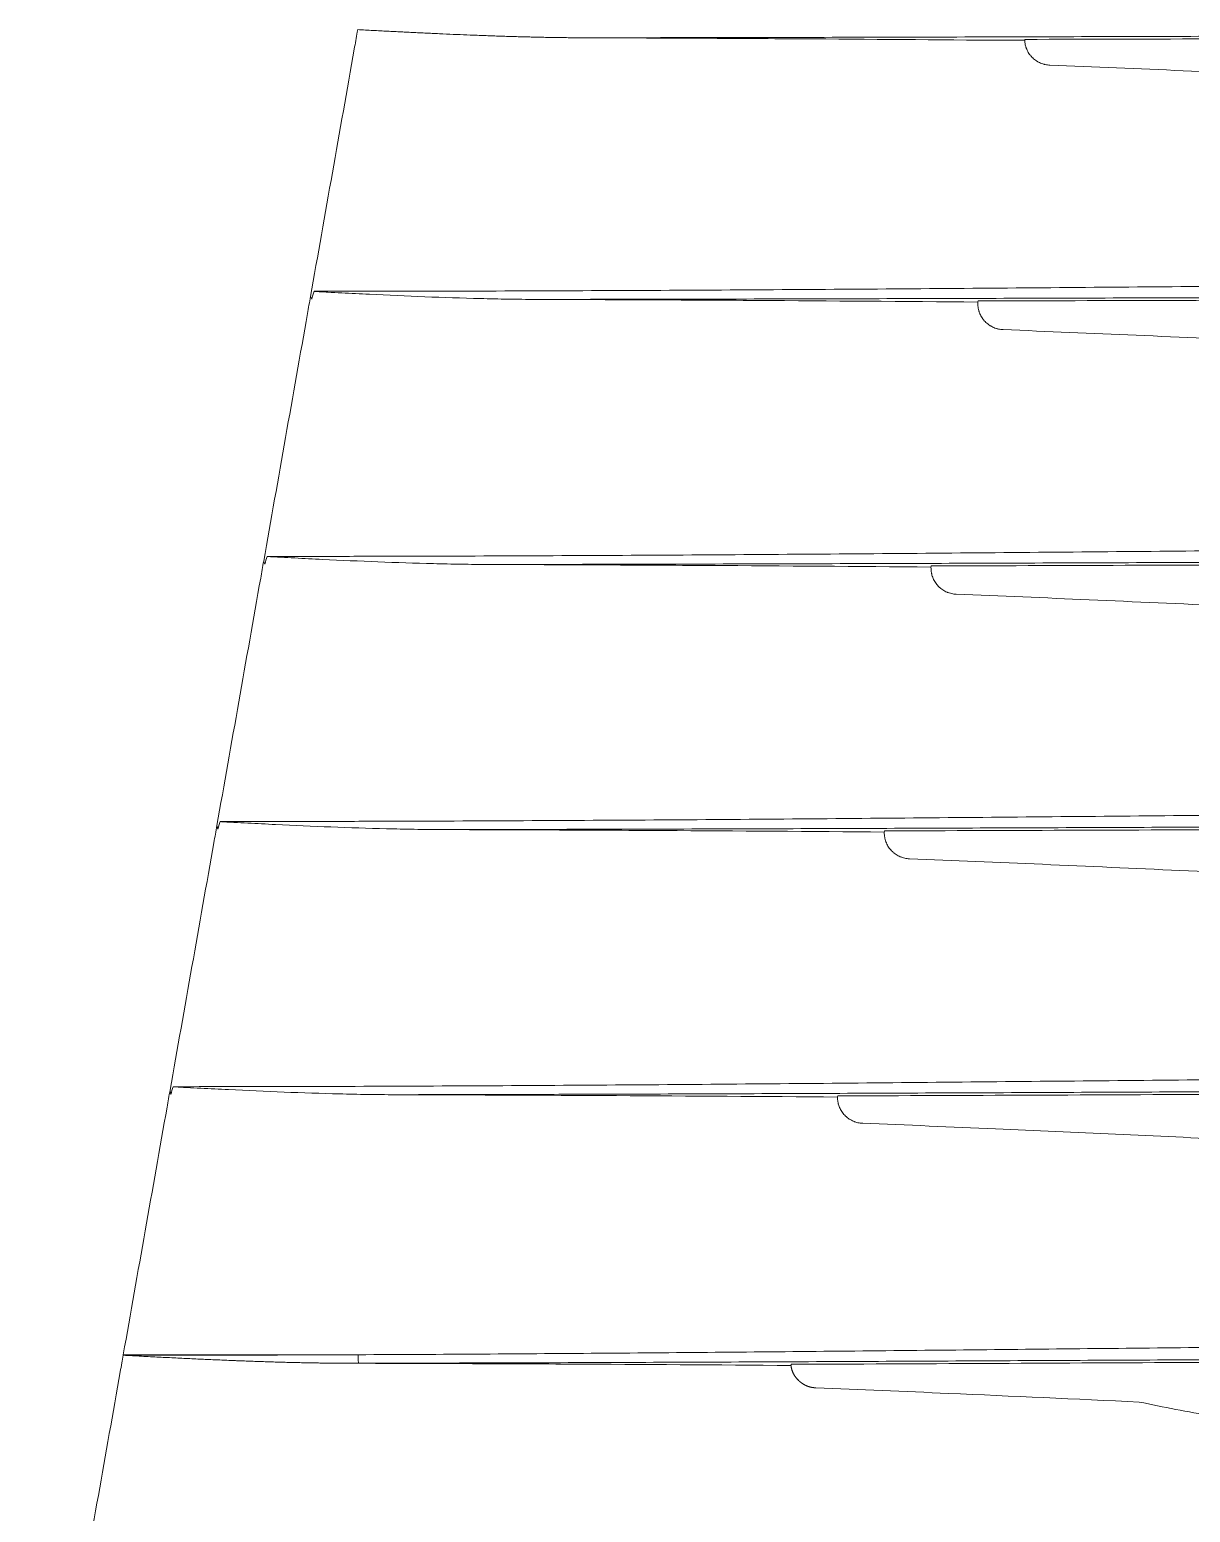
# Model space of a CAD drawing. Header units: millimetres. Extents: x 70151 to 230897, y 35202 to 113211.
# Drawn here: x 171002.2 to 171070.5, y 68391.4 to 68478.6 of the extents above; entities that cross this region are included whole.
import ezdxf

# ---------------------------------------------------------------- set-up
doc = ezdxf.new("R2010")
doc.units = ezdxf.units.MM
doc.header["$LTSCALE"] = 50
doc.layers.add('2-con', color=2, linetype='Continuous')
doc.layers.add('mark-B', color=2, linetype='Continuous', lineweight=20)

# ---------------------------------------------------------------- blocks, each defined once
blk = doc.blocks.new('무풍1way 일반')
at = {"layer": 'mark-B'}
blk.add_line((450.494, -181.61), (448.567, -181.61), dxfattribs=at)
blk.add_ellipse((487.755, -104.273), major_axis=(0.001, -0.502), ratio=0.030031, start_param=1.569204, end_param=3.071748, dxfattribs=at)
for points, knots in [([(538.289, -68.503), (536.717, -77.892), (533.565, -96.669), (528.766, -124.824), (523.904, -152.97), (518.986, -181.108), (514.015, -209.239), (509.735, -233.164), (507.106, -247.71), (506.168, -252.885)], [0, 0, 0, 0, 0.152619, 0.305238, 0.457857, 0.610476, 0.763096, 0.915715, 1, 1, 1, 1]), ([(501.764, -103.27), (502.194, -100.843), (503.052, -95.99), (503.91, -91.137), (504.34, -88.71)], [0, 0, 0, 0, 0.5, 1, 1, 1, 1]), ([(441.832, -101.492), (441.119, -101.341), (440.404, -101.197), (438.975, -100.923), (438.259, -100.792), (436.827, -100.543), (436.11, -100.424), (434.676, -100.197), (433.958, -100.089), (431.803, -99.777), (430.365, -99.586), (427.486, -99.235), (426.045, -99.073), (423.161, -98.772), (421.717, -98.633), (418.829, -98.375), (417.384, -98.255), (414.491, -98.032), (413.045, -97.928), (410.149, -97.735), (408.701, -97.646), (405.803, -97.479), (404.354, -97.402), (401.454, -97.26), (400.003, -97.194), (397.1, -97.073), (395.649, -97.018), (392.746, -96.918), (391.295, -96.873), (388.392, -96.793), (385.489, -96.723), (381.134, -96.647), (378.23, -96.615), (375.327, -96.595), (373.875, -96.589), (372.423, -96.589)], [0, 0, 0, 0, 0.03125, 0.03125, 0.0625, 0.0625, 0.09375, 0.09375, 0.125, 0.125, 0.1875, 0.1875, 0.25, 0.25, 0.3125, 0.3125, 0.375, 0.375, 0.4375, 0.4375, 0.5, 0.5, 0.5625, 0.5625, 0.625, 0.625, 0.6875, 0.6875, 0.75, 0.75, 0.8125, 0.875, 0.9375, 0.9375, 1, 1, 1, 1]), ([(460.855, -102.326), (458.251, -102.222), (451.908, -101.954), (445.569, -101.665), (441.832, -101.492)], [0, 0, 0, 0, 0.410279, 1, 1, 1, 1]), ([(503.469, -300.27), (503.489, -300.208), (503.509, -300.145), (503.548, -300.019), (503.607, -299.831), (503.741, -299.39), (503.852, -299.01), (503.994, -298.503), (504.064, -298.249), (504.198, -297.74), (504.262, -297.485), (504.388, -296.973), (504.448, -296.717), (504.564, -296.203), (504.62, -295.946), (504.781, -295.173), (504.88, -294.655), (505.023, -293.878), (505.07, -293.619), (505.163, -293.101), (505.301, -292.323), (505.437, -291.545), (505.709, -289.988), (505.89, -288.95), (506.437, -285.838), (506.804, -283.763), (507.537, -279.614), (507.903, -277.539), (509.734, -267.165), (511.195, -258.866), (513.385, -246.417), (514.115, -242.267), (515.575, -233.968), (516.305, -229.818), (518.496, -217.37), (519.957, -209.071), (524.339, -184.175), (527.26, -167.579), (531.64, -142.686), (533.1, -134.388), (536.02, -117.794), (537.479, -109.497), (538.939, -101.2)], [0, 0, 0, 0, 0.000977, 0.000977, 0.001953, 0.003906, 0.007813, 0.007813, 0.011719, 0.011719, 0.015625, 0.015625, 0.019531, 0.019531, 0.023438, 0.023438, 0.03125, 0.03125, 0.035156, 0.035156, 0.039063, 0.046875, 0.046875, 0.0625, 0.0625, 0.09375, 0.09375, 0.125, 0.125, 0.25, 0.25, 0.3125, 0.3125, 0.375, 0.375, 0.5, 0.5, 0.75, 0.75, 0.875, 0.875, 1, 1, 1, 1]), ([(539.889, -101.403), (538.43, -109.705), (536.969, -118.007), (534.049, -134.611), (532.589, -142.914), (528.207, -167.821), (525.286, -184.427), (520.902, -209.338), (519.44, -217.641), (517.248, -230.097), (516.518, -234.249), (515.057, -242.553), (514.326, -246.705), (512.135, -259.161), (510.673, -267.466), (508.842, -277.845), (508.475, -279.921), (507.742, -284.073), (507.375, -286.149), (506.828, -289.263), (506.646, -290.302), (506.374, -291.859), (506.238, -292.638), (506.1, -293.416), (506.006, -293.935), (505.959, -294.194), (505.815, -294.971), (505.715, -295.489), (505.552, -296.262), (505.496, -296.519), (505.379, -297.033), (505.319, -297.29), (505.193, -297.801), (505.128, -298.057), (504.994, -298.567), (504.924, -298.821), (504.71, -299.582), (504.559, -300.086), (504.4, -300.589)], [0, 0, 0, 0, 0.125, 0.125, 0.25, 0.25, 0.5, 0.5, 0.625, 0.625, 0.6875, 0.6875, 0.75, 0.75, 0.875, 0.875, 0.90625, 0.90625, 0.9375, 0.9375, 0.953125, 0.953125, 0.960937, 0.964844, 0.964844, 0.96875, 0.96875, 0.976562, 0.976562, 0.980469, 0.980469, 0.984375, 0.984375, 0.988281, 0.988281, 0.992187, 0.992187, 1, 1, 1, 1]), ([(460.855, -102.326), (460.861, -102.326), (460.875, -102.327), (460.895, -102.328), (460.914, -102.33), (460.934, -102.331), (460.954, -102.333), (460.973, -102.335), (460.993, -102.337), (461.012, -102.34), (461.031, -102.342), (461.051, -102.345), (461.07, -102.348), (461.089, -102.352), (461.108, -102.355), (461.126, -102.359), (461.145, -102.363), (461.164, -102.367), (461.182, -102.372), (461.201, -102.377), (461.219, -102.382), (461.237, -102.387), (461.255, -102.392), (461.273, -102.398), (461.291, -102.403), (461.309, -102.41), (461.327, -102.416), (461.344, -102.422), (461.362, -102.429), (461.379, -102.436), (461.397, -102.443), (461.414, -102.45), (461.431, -102.458), (461.448, -102.466), (461.465, -102.474), (461.482, -102.482), (461.499, -102.491), (461.516, -102.499), (461.532, -102.508), (461.549, -102.518), (461.565, -102.527), (461.582, -102.537), (461.598, -102.546), (461.614, -102.557), (461.63, -102.567), (461.646, -102.577), (461.662, -102.588), (461.678, -102.599), (461.693, -102.61), (461.709, -102.622), (461.724, -102.633), (461.74, -102.645), (461.755, -102.657), (461.77, -102.67), (461.785, -102.682), (461.8, -102.695), (461.815, -102.708), (461.83, -102.721), (461.845, -102.735), (461.865, -102.753), (461.889, -102.777), (461.918, -102.806), (461.946, -102.836), (461.973, -102.866), (461.999, -102.897), (462.024, -102.928), (462.048, -102.96), (462.071, -102.992), (462.093, -103.024), (462.114, -103.057), (462.134, -103.091), (462.153, -103.124), (462.172, -103.159), (462.189, -103.193), (462.205, -103.228), (462.22, -103.264), (462.234, -103.3), (462.247, -103.336), (462.26, -103.373), (462.271, -103.41), (462.281, -103.448), (462.29, -103.486), (462.299, -103.525), (462.306, -103.564), (462.312, -103.603), (462.316, -103.63), (462.317, -103.643)], [0, 0, 0, 0, 0.009323, 0.018606, 0.02785, 0.037056, 0.046225, 0.055358, 0.064458, 0.073525, 0.08256, 0.091566, 0.100543, 0.109493, 0.118418, 0.127318, 0.136195, 0.145051, 0.153888, 0.162706, 0.171507, 0.180292, 0.189064, 0.197824, 0.206573, 0.215312, 0.224044, 0.23277, 0.241491, 0.250209, 0.258925, 0.267642, 0.276359, 0.28508, 0.293806, 0.302538, 0.311278, 0.320026, 0.328786, 0.337558, 0.346344, 0.355145, 0.363963, 0.3728, 0.381656, 0.390534, 0.399434, 0.408359, 0.41731, 0.426287, 0.435294, 0.44433, 0.453398, 0.462498, 0.471632, 0.480803, 0.490009, 0.499254, 0.508539, 0.517864, 0.537252, 0.556468, 0.575525, 0.594434, 0.613207, 0.631858, 0.650399, 0.668844, 0.687206, 0.705498, 0.723734, 0.741928, 0.760093, 0.778245, 0.796397, 0.814562, 0.832756, 0.850991, 0.869281, 0.887641, 0.906084, 0.924623, 0.943272, 0.962042, 0.980947, 1, 1, 1, 1]), ([(370.922, -104.189), (373.361, -104.189), (375.799, -104.188), (380.673, -104.184), (383.11, -104.18), (390.42, -104.168), (395.291, -104.156), (402.595, -104.133), (405.03, -104.125), (409.898, -104.107), (412.332, -104.098), (417.2, -104.077), (419.633, -104.067), (424.498, -104.045), (429.363, -104.022), (436.658, -103.986), (441.521, -103.961), (446.384, -103.937), (448.816, -103.925), (453.679, -103.901), (456.111, -103.889), (463.408, -103.855), (468.274, -103.834), (478.01, -103.798), (482.881, -103.783), (487.755, -103.772)], [0, 0, 0, 0, 0.0625, 0.0625, 0.125, 0.125, 0.25, 0.25, 0.3125, 0.3125, 0.375, 0.375, 0.4375, 0.4375, 0.5, 0.5625, 0.625, 0.625, 0.6875, 0.6875, 0.75, 0.75, 0.875, 0.875, 1, 1, 1, 1]), ([(462.299, -103.709), (458.5, -103.725), (454.703, -103.743), (447.11, -103.778), (443.314, -103.796), (435.721, -103.833), (431.925, -103.851), (424.331, -103.885), (420.533, -103.902), (412.936, -103.933), (409.137, -103.948), (401.537, -103.974), (397.736, -103.985), (390.132, -104.003), (386.328, -104.011), (381.572, -104.017), (380.621, -104.018), (378.718, -104.02), (377.767, -104.021), (374.913, -104.023), (373.01, -104.024), (371.108, -104.024)], [0, 0, 0, 0, 0.125, 0.125, 0.25, 0.25, 0.375, 0.375, 0.5, 0.5, 0.625, 0.625, 0.75, 0.75, 0.875, 0.875, 0.90625, 0.90625, 0.9375, 0.9375, 1, 1, 1, 1]), ([(462.319, -103.643), (466.656, -103.674), (470.997, -103.7), (477.512, -103.733), (479.685, -103.742), (484.032, -103.759), (486.207, -103.765), (488.382, -103.771)], [0, 0, 0, 0, 0.5, 0.5, 0.75, 0.75, 1, 1, 1, 1]), ([(488.382, -103.771), (488.438, -103.771), (488.549, -103.772), (488.718, -103.772), (488.887, -103.773), (489.058, -103.775), (489.23, -103.776), (489.403, -103.778), (489.578, -103.78), (489.754, -103.782), (489.931, -103.784), (490.11, -103.787), (490.289, -103.79), (490.471, -103.793), (490.653, -103.796), (490.837, -103.8), (491.021, -103.804), (491.208, -103.808), (491.395, -103.812), (491.584, -103.817), (491.774, -103.821), (491.965, -103.826), (492.158, -103.831), (492.352, -103.837), (492.547, -103.842), (492.743, -103.848), (492.941, -103.854), (493.14, -103.86), (493.341, -103.867), (493.542, -103.873), (493.745, -103.88), (493.949, -103.887), (494.155, -103.895), (494.361, -103.902), (494.569, -103.91), (494.779, -103.918), (495.052, -103.928), (495.392, -103.942), (495.802, -103.959), (496.224, -103.977), (496.657, -103.996), (497.1, -104.017), (497.555, -104.038), (498.021, -104.06), (498.499, -104.083), (498.987, -104.107), (499.487, -104.132), (499.997, -104.158), (500.519, -104.185), (501.052, -104.213), (501.411, -104.232), (501.593, -104.241)], [0, 0, 0, 0, 0.012633, 0.025363, 0.03819, 0.051115, 0.064136, 0.077254, 0.09047, 0.103783, 0.117193, 0.1307, 0.144305, 0.158006, 0.171805, 0.185702, 0.199695, 0.213786, 0.227974, 0.242259, 0.256642, 0.271122, 0.285699, 0.300373, 0.315145, 0.330014, 0.344981, 0.360045, 0.375206, 0.390465, 0.405821, 0.421274, 0.436824, 0.452472, 0.468218, 0.48406, 0.500001, 0.530223, 0.561291, 0.593203, 0.625962, 0.659565, 0.694013, 0.729306, 0.765444, 0.802426, 0.840253, 0.878924, 0.918439, 0.958797, 1, 1, 1, 1]), ([(487.771, -104.274), (482.896, -104.295), (478.025, -104.326), (470.722, -104.383), (468.288, -104.403), (463.422, -104.446), (460.989, -104.469), (456.124, -104.516), (453.692, -104.54), (448.828, -104.59), (446.396, -104.615), (441.532, -104.664), (439.1, -104.688), (434.236, -104.736), (431.803, -104.759), (426.938, -104.804), (424.506, -104.826), (419.639, -104.866), (417.205, -104.885), (409.903, -104.939), (405.034, -104.97), (395.293, -105.02), (390.421, -105.039), (383.111, -105.059), (380.674, -105.064), (377.018, -105.069), (375.799, -105.07), (373.97, -105.071), (373.056, -105.072), (371.989, -105.072), (371.532, -105.072), (371.227, -105.072), (371.075, -105.072), (370.922, -105.072)], [0, 0, 0, 0, 0.125, 0.125, 0.1875, 0.1875, 0.25, 0.25, 0.3125, 0.3125, 0.375, 0.375, 0.4375, 0.4375, 0.5, 0.5, 0.5625, 0.5625, 0.625, 0.625, 0.75, 0.75, 0.875, 0.875, 0.9375, 0.9375, 0.96875, 0.96875, 0.984375, 0.992188, 0.996094, 0.996094, 1, 1, 1, 1]), ([(501.592, -104.241), (499.288, -104.242), (496.984, -104.245), (492.377, -104.256), (490.074, -104.264), (487.771, -104.274)], [0, 0, 0, 0, 0.5, 0.5, 1, 1, 1, 1]), ([(499.012, -118.834), (499.441, -116.407), (500.299, -111.554), (501.158, -106.701), (501.587, -104.274)], [0, 0, 0, 0, 0.5, 1, 1, 1, 1]), ([(458.102, -117.89), (455.497, -117.786), (448.179, -117.477), (440.869, -117.14), (436.16, -116.921)], [0, 0, 0, 0, 0.35583, 1, 1, 1, 1]), ([(458.102, -117.89), (458.195, -117.894), (458.287, -117.906), (458.422, -117.936), (458.467, -117.948), (458.533, -117.969), (458.555, -117.977), (458.599, -117.993), (458.621, -118.001), (458.728, -118.047), (458.81, -118.09), (458.926, -118.165), (458.964, -118.192), (459.019, -118.235), (459.037, -118.25), (459.072, -118.281), (459.09, -118.296), (459.174, -118.376), (459.235, -118.444), (459.316, -118.556), (459.342, -118.594), (459.39, -118.674), (459.412, -118.714), (459.471, -118.838), (459.503, -118.923), (459.533, -119.033), (459.538, -119.055), (459.548, -119.1), (459.553, -119.123), (459.564, -119.191), (459.57, -119.236), (459.573, -119.282)], [0, 0, 0, 0, 0.125, 0.125, 0.1875, 0.1875, 0.21875, 0.21875, 0.25, 0.25, 0.375, 0.375, 0.4375, 0.4375, 0.46875, 0.46875, 0.5, 0.5, 0.625, 0.625, 0.6875, 0.6875, 0.75, 0.75, 0.875, 0.875, 0.90625, 0.90625, 0.9375, 0.9375, 1, 1, 1, 1]), ([(368.323, -119.773), (370.226, -119.773), (372.129, -119.772), (375.935, -119.77), (381.643, -119.765), (387.349, -119.756), (394.957, -119.74), (398.76, -119.731), (406.365, -119.709), (410.167, -119.696), (417.769, -119.669), (421.569, -119.655), (429.169, -119.624), (432.968, -119.609), (440.566, -119.577), (444.365, -119.561), (451.964, -119.53), (455.764, -119.514), (459.564, -119.5)], [0, 0, 0, 0, 0.0625, 0.0625, 0.125, 0.25, 0.25, 0.375, 0.375, 0.5, 0.5, 0.625, 0.625, 0.75, 0.75, 0.875, 0.875, 1, 1, 1, 1]), ([(485.605, -119.572), (483.433, -119.566), (481.261, -119.558), (476.921, -119.54), (474.751, -119.53), (468.246, -119.495), (463.914, -119.467), (459.585, -119.433)], [0, 0, 0, 0, 0.25, 0.25, 0.5, 0.5, 1, 1, 1, 1]), ([(368.136, -119.939), (370.587, -119.939), (373.037, -119.938), (377.937, -119.934), (380.387, -119.931), (387.734, -119.921), (392.631, -119.91), (399.975, -119.89), (402.423, -119.883), (407.318, -119.868), (409.765, -119.859), (414.659, -119.841), (417.106, -119.832), (421.998, -119.813), (426.89, -119.792), (434.227, -119.761), (439.117, -119.739), (444.008, -119.717), (446.453, -119.706), (451.344, -119.685), (453.79, -119.675), (461.127, -119.644), (466.02, -119.626), (475.809, -119.594), (480.706, -119.581), (485.605, -119.572)], [0, 0, 0, 0, 0.0625, 0.0625, 0.125, 0.125, 0.25, 0.25, 0.3125, 0.3125, 0.375, 0.375, 0.4375, 0.4375, 0.5, 0.5625, 0.625, 0.625, 0.6875, 0.6875, 0.75, 0.75, 0.875, 0.875, 1, 1, 1, 1]), ([(498.658, -120.044), (495.935, -120.045), (493.213, -120.049), (487.77, -120.063), (485.049, -120.074), (476.889, -120.113), (471.451, -120.15), (463.297, -120.215), (460.579, -120.238), (455.144, -120.287), (452.427, -120.313), (446.993, -120.365), (444.276, -120.391), (438.842, -120.443), (436.125, -120.469), (430.691, -120.519), (427.974, -120.543), (422.539, -120.589), (419.821, -120.611), (414.384, -120.652), (411.665, -120.671), (406.227, -120.706), (403.508, -120.721), (395.349, -120.764), (389.909, -120.786), (381.746, -120.808), (379.024, -120.814), (374.942, -120.82), (373.581, -120.821), (371.539, -120.822), (370.519, -120.823), (369.328, -120.823), (368.817, -120.823), (368.477, -120.823), (368.307, -120.823), (368.136, -120.823)], [0, 0, 0, 0, 0.0625, 0.0625, 0.125, 0.125, 0.25, 0.25, 0.3125, 0.3125, 0.375, 0.375, 0.4375, 0.4375, 0.5, 0.5, 0.5625, 0.5625, 0.625, 0.625, 0.6875, 0.6875, 0.75, 0.75, 0.875, 0.875, 0.9375, 0.9375, 0.96875, 0.96875, 0.984375, 0.992188, 0.996094, 0.996094, 1, 1, 1, 1]), ([(485.605, -119.572), (486.149, -119.573), (486.693, -119.579), (487.781, -119.595), (488.325, -119.606), (489.957, -119.647), (491.045, -119.683), (493.221, -119.768), (494.309, -119.817), (495.94, -119.896), (496.484, -119.923), (497.3, -119.965), (497.572, -119.979), (497.979, -120.001), (498.115, -120.008), (498.319, -120.019), (498.387, -120.023), (498.489, -120.029), (498.523, -120.031), (498.574, -120.034), (498.591, -120.036), (498.616, -120.038), (498.625, -120.038), (498.638, -120.04), (498.642, -120.04), (498.648, -120.041), (498.65, -120.041), (498.653, -120.042), (498.654, -120.042), (498.656, -120.042), (498.656, -120.043), (498.657, -120.043), (498.657, -120.043), (498.658, -120.043), (498.658, -120.044), (498.658, -120.044)], [0, 0, 0, 0, 0.125, 0.125, 0.25, 0.25, 0.5, 0.5, 0.75, 0.75, 0.875, 0.875, 0.9375, 0.9375, 0.96875, 0.96875, 0.984375, 0.984375, 0.992188, 0.992188, 0.996094, 0.996094, 0.998047, 0.998047, 0.999023, 0.999023, 0.999512, 0.999512, 0.999756, 0.999756, 0.999878, 0.999878, 0.999939, 0.999939, 1, 1, 1, 1]), ([(496.259, -134.398), (496.688, -131.971), (497.546, -127.118), (498.405, -122.265), (498.834, -119.838)], [0, 0, 0, 0, 0.5, 1, 1, 1, 1]), ([(455.349, -133.454), (452.743, -133.35), (444.739, -133.012), (436.599, -132.634), (431.061, -132.376), (430.915, -132.369)], [0, 0, 0, 0, 0.319657, 0.982079, 1, 1, 1, 1]), ([(455.349, -133.454), (455.442, -133.458), (455.534, -133.47), (455.67, -133.5), (455.737, -133.518), (455.803, -133.541), (455.847, -133.557), (455.869, -133.566), (455.976, -133.611), (456.058, -133.654), (456.175, -133.73), (456.212, -133.757), (456.267, -133.8), (456.285, -133.815), (456.321, -133.846), (456.338, -133.861), (456.422, -133.941), (456.483, -134.01), (456.565, -134.121), (456.591, -134.16), (456.639, -134.239), (456.661, -134.28), (456.72, -134.404), (456.752, -134.489), (456.782, -134.6), (456.787, -134.622), (456.797, -134.667), (456.802, -134.69), (456.813, -134.757), (456.819, -134.803), (456.822, -134.848)], [0, 0, 0, 0, 0.125, 0.125, 0.1875, 0.21875, 0.21875, 0.25, 0.25, 0.375, 0.375, 0.4375, 0.4375, 0.46875, 0.46875, 0.5, 0.5, 0.625, 0.625, 0.6875, 0.6875, 0.75, 0.75, 0.875, 0.875, 0.90625, 0.90625, 0.9375, 0.9375, 1, 1, 1, 1]), ([(365.384, -135.503), (367.834, -135.503), (370.283, -135.502), (375.182, -135.499), (377.631, -135.496), (384.977, -135.486), (389.873, -135.477), (397.216, -135.459), (399.664, -135.453), (404.559, -135.439), (407.006, -135.431), (411.9, -135.415), (416.793, -135.398), (424.131, -135.371), (431.468, -135.342), (436.359, -135.322), (441.25, -135.302), (443.695, -135.293), (448.586, -135.273), (451.032, -135.264), (458.37, -135.236), (463.263, -135.219), (473.051, -135.19), (477.947, -135.178), (482.845, -135.17)], [0, 0, 0, 0, 0.0625, 0.0625, 0.125, 0.125, 0.25, 0.25, 0.3125, 0.3125, 0.375, 0.375, 0.4375, 0.5, 0.5625, 0.625, 0.625, 0.6875, 0.6875, 0.75, 0.75, 0.875, 0.875, 1, 1, 1, 1]), ([(365.57, -135.337), (367.473, -135.337), (369.376, -135.337), (373.181, -135.335), (378.888, -135.33), (384.594, -135.322), (392.201, -135.308), (396.004, -135.299), (403.609, -135.279), (407.411, -135.268), (415.014, -135.244), (418.815, -135.231), (426.415, -135.204), (430.215, -135.189), (437.814, -135.161), (441.614, -135.146), (449.214, -135.118), (453.014, -135.104), (456.815, -135.092)], [0, 0, 0, 0, 0.0625, 0.0625, 0.125, 0.25, 0.25, 0.375, 0.375, 0.5, 0.5, 0.625, 0.625, 0.75, 0.75, 0.875, 0.875, 1, 1, 1, 1]), ([(482.845, -135.17), (480.672, -135.163), (478.501, -135.155), (474.161, -135.137), (471.992, -135.126), (465.49, -135.089), (461.16, -135.059), (456.836, -135.024)], [0, 0, 0, 0, 0.25, 0.25, 0.5, 0.5, 1, 1, 1, 1]), ([(482.845, -135.17), (483.389, -135.172), (483.933, -135.177), (485.021, -135.194), (485.565, -135.205), (487.196, -135.245), (488.284, -135.282), (490.459, -135.367), (491.547, -135.416), (493.178, -135.495), (493.721, -135.522), (494.537, -135.564), (494.809, -135.579), (495.216, -135.6), (495.352, -135.608), (495.556, -135.619), (495.624, -135.623), (495.726, -135.629), (495.76, -135.631), (495.811, -135.634), (495.828, -135.635), (495.853, -135.637), (495.862, -135.638), (495.874, -135.639), (495.879, -135.64), (495.885, -135.641), (495.887, -135.641), (495.89, -135.642), (495.891, -135.642), (495.893, -135.642), (495.893, -135.642), (495.894, -135.643), (495.894, -135.643), (495.895, -135.643), (495.895, -135.643), (495.895, -135.644)], [0, 0, 0, 0, 0.125, 0.125, 0.25, 0.25, 0.5, 0.5, 0.75, 0.75, 0.875, 0.875, 0.9375, 0.9375, 0.96875, 0.96875, 0.984375, 0.984375, 0.992187, 0.992187, 0.996094, 0.996094, 0.998047, 0.998047, 0.999023, 0.999023, 0.999512, 0.999512, 0.999756, 0.999756, 0.999878, 0.999878, 0.999939, 0.999939, 1, 1, 1, 1]), ([(495.895, -135.644), (494.534, -135.644), (493.173, -135.645), (490.451, -135.649), (489.091, -135.652), (485.009, -135.662), (482.289, -135.672), (474.13, -135.71), (468.693, -135.745), (460.539, -135.808), (457.821, -135.83), (452.386, -135.877), (449.669, -135.901), (444.234, -135.951), (441.517, -135.976), (436.083, -136.026), (433.366, -136.051), (427.931, -136.098), (425.214, -136.122), (419.779, -136.166), (417.061, -136.186), (411.624, -136.225), (408.906, -136.243), (403.468, -136.276), (400.749, -136.291), (392.59, -136.332), (387.151, -136.352), (378.99, -136.373), (376.269, -136.378), (372.187, -136.384), (370.827, -136.385), (368.786, -136.387), (367.765, -136.387), (366.574, -136.387), (366.064, -136.387), (365.724, -136.387), (365.554, -136.387), (365.384, -136.387)], [0, 0, 0, 0, 0.03125, 0.03125, 0.0625, 0.0625, 0.125, 0.125, 0.25, 0.25, 0.3125, 0.3125, 0.375, 0.375, 0.4375, 0.4375, 0.5, 0.5, 0.5625, 0.5625, 0.625, 0.625, 0.6875, 0.6875, 0.75, 0.75, 0.875, 0.875, 0.9375, 0.9375, 0.96875, 0.96875, 0.984375, 0.992187, 0.996094, 0.996094, 1, 1, 1, 1]), ([(493.506, -149.962), (493.935, -147.535), (494.794, -142.682), (495.652, -137.829), (496.081, -135.402)], [0, 0, 0, 0, 0.5, 1, 1, 1, 1]), ([(452.596, -149.019), (449.988, -148.914), (441.984, -148.576), (433.126, -148.164), (426.871, -147.873), (426.007, -147.833)], [0, 0, 0, 0, 0.293868, 0.90243, 1, 1, 1, 1]), ([(452.596, -149.019), (452.69, -149.022), (452.781, -149.034), (452.917, -149.065), (452.984, -149.083), (453.05, -149.105), (453.094, -149.121), (453.116, -149.13), (453.224, -149.175), (453.306, -149.219), (453.422, -149.294), (453.46, -149.321), (453.515, -149.365), (453.533, -149.38), (453.569, -149.41), (453.586, -149.426), (453.67, -149.505), (453.732, -149.575), (453.813, -149.686), (453.839, -149.725), (453.887, -149.804), (453.909, -149.845), (453.969, -149.969), (454.001, -150.055), (454.031, -150.165), (454.036, -150.188), (454.046, -150.233), (454.05, -150.255), (454.062, -150.323), (454.068, -150.368), (454.071, -150.414)], [0, 0, 0, 0, 0.125, 0.125, 0.1875, 0.21875, 0.21875, 0.25, 0.25, 0.375, 0.375, 0.4375, 0.4375, 0.46875, 0.46875, 0.5, 0.5, 0.625, 0.625, 0.6875, 0.6875, 0.75, 0.75, 0.875, 0.875, 0.90625, 0.90625, 0.9375, 0.9375, 1, 1, 1, 1]), ([(362.631, -151.067), (365.08, -151.067), (367.529, -151.066), (372.427, -151.063), (374.875, -151.061), (382.22, -151.052), (387.115, -151.044), (394.458, -151.028), (396.905, -151.022), (401.799, -151.01), (404.246, -151.003), (409.14, -150.988), (414.033, -150.973), (421.371, -150.949), (428.709, -150.923), (433.6, -150.905), (438.491, -150.887), (440.937, -150.878), (445.828, -150.861), (448.274, -150.852), (455.612, -150.827), (460.505, -150.811), (470.292, -150.785), (475.188, -150.774), (480.085, -150.767)], [0, 0, 0, 0, 0.0625, 0.0625, 0.125, 0.125, 0.25, 0.25, 0.3125, 0.3125, 0.375, 0.375, 0.4375, 0.5, 0.5625, 0.625, 0.625, 0.6875, 0.6875, 0.75, 0.75, 0.875, 0.875, 1, 1, 1, 1]), ([(362.818, -150.901), (366.623, -150.901), (370.427, -150.899), (378.036, -150.893), (381.839, -150.888), (389.446, -150.875), (393.249, -150.868), (400.854, -150.85), (404.656, -150.84), (412.259, -150.818), (416.06, -150.807), (423.662, -150.782), (427.462, -150.77), (435.063, -150.744), (438.863, -150.731), (446.463, -150.705), (450.264, -150.693), (454.065, -150.682)], [0, 0, 0, 0, 0.125, 0.125, 0.25, 0.25, 0.375, 0.375, 0.5, 0.5, 0.625, 0.625, 0.75, 0.75, 0.875, 0.875, 1, 1, 1, 1]), ([(480.085, -150.767), (477.912, -150.76), (475.741, -150.752), (471.403, -150.732), (469.235, -150.72), (462.735, -150.682), (458.408, -150.651), (454.086, -150.614)], [0, 0, 0, 0, 0.25, 0.25, 0.5, 0.5, 1, 1, 1, 1]), ([(480.085, -150.767), (480.628, -150.768), (481.172, -150.774), (482.26, -150.791), (482.804, -150.802), (484.435, -150.843), (485.522, -150.88), (487.697, -150.965), (488.785, -151.014), (490.415, -151.093), (490.959, -151.12), (491.774, -151.163), (492.046, -151.177), (492.454, -151.199), (492.59, -151.206), (492.793, -151.217), (492.861, -151.221), (492.963, -151.227), (492.997, -151.229), (493.048, -151.232), (493.065, -151.234), (493.09, -151.236), (493.099, -151.236), (493.112, -151.238), (493.116, -151.238), (493.122, -151.239), (493.124, -151.239), (493.127, -151.24), (493.128, -151.24), (493.13, -151.241), (493.13, -151.241), (493.131, -151.241), (493.131, -151.241), (493.132, -151.242), (493.132, -151.242), (493.132, -151.242)], [0, 0, 0, 0, 0.125, 0.125, 0.25, 0.25, 0.5, 0.5, 0.75, 0.75, 0.875, 0.875, 0.9375, 0.9375, 0.96875, 0.96875, 0.984375, 0.984375, 0.992187, 0.992187, 0.996094, 0.996094, 0.998047, 0.998047, 0.999023, 0.999023, 0.999512, 0.999512, 0.999756, 0.999756, 0.999878, 0.999878, 0.999939, 0.999939, 1, 1, 1, 1]), ([(493.132, -151.242), (491.771, -151.242), (490.411, -151.243), (487.69, -151.247), (486.33, -151.25), (482.249, -151.26), (479.529, -151.269), (471.371, -151.305), (465.934, -151.339), (457.781, -151.399), (455.063, -151.421), (449.628, -151.466), (446.91, -151.489), (441.476, -151.537), (438.759, -151.561), (433.324, -151.608), (430.607, -151.632), (425.172, -151.678), (422.455, -151.7), (417.019, -151.742), (414.301, -151.761), (408.865, -151.798), (406.146, -151.815), (400.709, -151.847), (397.99, -151.861), (389.833, -151.899), (384.394, -151.918), (376.234, -151.938), (373.513, -151.943), (369.433, -151.948), (368.073, -151.949), (366.032, -151.951), (365.012, -151.951), (363.991, -151.951), (363.311, -151.951), (362.971, -151.951), (362.631, -151.951)], [0, 0, 0, 0, 0.03125, 0.03125, 0.0625, 0.0625, 0.125, 0.125, 0.25, 0.25, 0.3125, 0.3125, 0.375, 0.375, 0.4375, 0.4375, 0.5, 0.5, 0.5625, 0.5625, 0.625, 0.625, 0.6875, 0.6875, 0.75, 0.75, 0.875, 0.875, 0.9375, 0.9375, 0.96875, 0.96875, 0.984375, 0.992188, 0.992188, 1, 1, 1, 1]), ([(490.753, -165.526), (491.183, -163.099), (492.041, -158.246), (492.899, -153.393), (493.329, -150.966)], [0, 0, 0, 0, 0.5, 1, 1, 1, 1]), ([(449.843, -164.583), (447.234, -164.478), (439.229, -164.14), (429.744, -163.699), (422.864, -163.379), (421.372, -163.31)], [0, 0, 0, 0, 0.274559, 0.842741, 1, 1, 1, 1]), ([(449.843, -164.583), (449.937, -164.587), (450.029, -164.599), (450.143, -164.624), (450.166, -164.63), (450.211, -164.642), (450.234, -164.649), (450.3, -164.67), (450.387, -164.702), (450.492, -164.752), (450.553, -164.786), (450.593, -164.81), (450.613, -164.822), (450.711, -164.886), (450.784, -164.943), (450.885, -165.039), (450.933, -165.088), (450.978, -165.142), (451.008, -165.178), (451.022, -165.197), (451.09, -165.29), (451.138, -165.369), (451.197, -165.493), (451.215, -165.536), (451.24, -165.6), (451.247, -165.622), (451.261, -165.666), (451.268, -165.688), (451.297, -165.799), (451.313, -165.888), (451.32, -165.979)], [0, 0, 0, 0, 0.125, 0.125, 0.15625, 0.15625, 0.1875, 0.1875, 0.25, 0.3125, 0.34375, 0.34375, 0.375, 0.375, 0.5, 0.5, 0.5625, 0.59375, 0.59375, 0.625, 0.625, 0.75, 0.75, 0.8125, 0.8125, 0.84375, 0.84375, 0.875, 0.875, 1, 1, 1, 1]), ([(359.878, -166.631), (362.327, -166.631), (364.775, -166.63), (369.672, -166.628), (372.12, -166.626), (379.463, -166.618), (384.358, -166.611), (391.7, -166.596), (394.147, -166.591), (399.041, -166.58), (401.488, -166.574), (406.381, -166.561), (411.274, -166.548), (418.612, -166.526), (425.95, -166.503), (430.841, -166.487), (435.732, -166.471), (438.178, -166.463), (443.07, -166.447), (445.516, -166.439), (452.853, -166.417), (457.746, -166.403), (467.533, -166.379), (472.427, -166.369), (477.323, -166.362)], [0, 0, 0, 0, 0.0625, 0.0625, 0.125, 0.125, 0.25, 0.25, 0.3125, 0.3125, 0.375, 0.375, 0.4375, 0.5, 0.5625, 0.625, 0.625, 0.6875, 0.6875, 0.75, 0.75, 0.875, 0.875, 1, 1, 1, 1]), ([(360.065, -166.465), (363.87, -166.465), (367.674, -166.464), (375.281, -166.458), (379.085, -166.453), (386.691, -166.442), (390.494, -166.436), (398.099, -166.42), (401.902, -166.411), (409.505, -166.392), (413.307, -166.382), (420.909, -166.36), (424.709, -166.349), (432.311, -166.326), (436.112, -166.315), (443.713, -166.292), (447.514, -166.281), (451.316, -166.271)], [0, 0, 0, 0, 0.125, 0.125, 0.25, 0.25, 0.375, 0.375, 0.5, 0.5, 0.625, 0.625, 0.75, 0.75, 0.875, 0.875, 1, 1, 1, 1]), ([(477.323, -166.362), (475.153, -166.355), (472.983, -166.346), (468.647, -166.326), (466.48, -166.314), (459.984, -166.274), (455.658, -166.241), (451.336, -166.203)], [0, 0, 0, 0, 0.25, 0.25, 0.5, 0.5, 1, 1, 1, 1]), ([(477.323, -166.362), (477.867, -166.364), (478.411, -166.37), (479.498, -166.387), (480.042, -166.398), (481.673, -166.439), (482.761, -166.476), (484.935, -166.562), (486.022, -166.611), (487.653, -166.69), (488.197, -166.717), (489.012, -166.76), (489.284, -166.774), (489.691, -166.796), (489.827, -166.803), (490.031, -166.814), (490.099, -166.818), (490.201, -166.824), (490.235, -166.826), (490.286, -166.829), (490.303, -166.831), (490.328, -166.833), (490.337, -166.833), (490.349, -166.835), (490.353, -166.835), (490.36, -166.836), (490.362, -166.836), (490.365, -166.837), (490.366, -166.837), (490.368, -166.838), (490.368, -166.838), (490.369, -166.838), (490.369, -166.838), (490.369, -166.839), (490.37, -166.839), (490.37, -166.839)], [0, 0, 0, 0, 0.125, 0.125, 0.25, 0.25, 0.5, 0.5, 0.75, 0.75, 0.875, 0.875, 0.9375, 0.9375, 0.96875, 0.96875, 0.984375, 0.984375, 0.992188, 0.992188, 0.996094, 0.996094, 0.998047, 0.998047, 0.999023, 0.999023, 0.999512, 0.999512, 0.999756, 0.999756, 0.999878, 0.999878, 0.999939, 0.999939, 1, 1, 1, 1]), ([(488.001, -181.09), (488.43, -178.663), (489.288, -173.81), (490.147, -168.957), (490.576, -166.53)], [0, 0, 0, 0, 0.5, 1, 1, 1, 1]), ([(490.37, -166.839), (489.009, -166.84), (487.649, -166.841), (484.929, -166.844), (483.569, -166.847), (479.489, -166.856), (476.77, -166.865), (468.613, -166.9), (463.176, -166.932), (455.022, -166.99), (452.305, -167.01), (446.87, -167.053), (444.152, -167.076), (438.718, -167.121), (436, -167.145), (430.566, -167.19), (427.848, -167.213), (422.413, -167.256), (419.696, -167.277), (414.26, -167.317), (411.542, -167.336), (406.106, -167.371), (403.388, -167.387), (397.95, -167.417), (395.232, -167.43), (387.075, -167.466), (381.637, -167.484), (373.478, -167.503), (370.758, -167.508), (366.679, -167.512), (365.319, -167.513), (363.278, -167.515), (362.258, -167.515), (361.238, -167.515), (360.558, -167.515), (360.218, -167.515), (359.878, -167.515)], [0, 0, 0, 0, 0.03125, 0.03125, 0.0625, 0.0625, 0.125, 0.125, 0.25, 0.25, 0.3125, 0.3125, 0.375, 0.375, 0.4375, 0.4375, 0.5, 0.5, 0.5625, 0.5625, 0.625, 0.625, 0.6875, 0.6875, 0.75, 0.75, 0.875, 0.875, 0.9375, 0.9375, 0.96875, 0.96875, 0.984375, 0.992188, 0.992188, 1, 1, 1, 1]), ([(447.09, -180.147), (444.479, -180.042), (436.475, -179.704), (426.438, -179.237), (419.007, -178.891), (416.963, -178.797)], [0, 0, 0, 0, 0.259574, 0.796372, 1, 1, 1, 1]), ([(447.09, -180.147), (447.184, -180.151), (447.276, -180.163), (447.391, -180.188), (447.413, -180.194), (447.459, -180.206), (447.481, -180.213), (447.548, -180.234), (447.635, -180.266), (447.74, -180.316), (447.801, -180.35), (447.841, -180.374), (447.861, -180.386), (447.959, -180.45), (448.032, -180.508), (448.133, -180.603), (448.181, -180.653), (448.226, -180.707), (448.256, -180.743), (448.27, -180.762), (448.339, -180.855), (448.386, -180.934), (448.446, -181.058), (448.464, -181.101), (448.488, -181.166), (448.496, -181.188), (448.51, -181.232), (448.516, -181.254), (448.546, -181.364), (448.561, -181.454), (448.568, -181.545)], [0, 0, 0, 0, 0.125, 0.125, 0.15625, 0.15625, 0.1875, 0.1875, 0.25, 0.3125, 0.34375, 0.34375, 0.375, 0.375, 0.5, 0.5, 0.5625, 0.59375, 0.59375, 0.625, 0.625, 0.75, 0.75, 0.8125, 0.8125, 0.84375, 0.84375, 0.875, 0.875, 1, 1, 1, 1]), ([(357.159, -182.009), (359.607, -182.009), (362.054, -182.008), (366.949, -182.006), (369.397, -182.004), (376.739, -181.997), (381.632, -181.99), (388.973, -181.976), (391.419, -181.971), (396.312, -181.961), (398.758, -181.955), (403.651, -181.943), (408.543, -181.93), (415.88, -181.909), (423.216, -181.887), (428.107, -181.872), (432.997, -181.857), (435.443, -181.85), (440.334, -181.835), (442.779, -181.828), (450.116, -181.806), (455.007, -181.793), (464.792, -181.771), (469.686, -181.762), (474.581, -181.755)], [0, 0, 0, 0, 0.0625, 0.0625, 0.125, 0.125, 0.25, 0.25, 0.3125, 0.3125, 0.375, 0.375, 0.4375, 0.5, 0.5625, 0.625, 0.625, 0.6875, 0.6875, 0.75, 0.75, 0.875, 0.875, 1, 1, 1, 1]), ([(357.344, -181.844), (361.146, -181.844), (364.949, -181.842), (372.552, -181.836), (376.354, -181.832), (383.956, -181.822), (387.757, -181.815), (395.358, -181.8), (399.158, -181.792), (406.758, -181.774), (410.558, -181.764), (418.157, -181.744), (421.956, -181.733), (429.554, -181.712), (433.353, -181.701), (440.952, -181.68), (444.751, -181.67), (448.551, -181.66)], [0, 0, 0, 0, 0.125, 0.125, 0.25, 0.25, 0.375, 0.375, 0.5, 0.5, 0.625, 0.625, 0.75, 0.75, 0.875, 0.875, 1, 1, 1, 1]), ([(450.494, -181.61), (454.499, -181.644), (458.508, -181.674), (464.529, -181.71), (466.538, -181.721), (470.557, -181.74), (472.568, -181.749), (474.581, -181.755)], [0, 0, 0, 0, 0.5, 0.5, 0.75, 0.75, 1, 1, 1, 1]), ([(474.581, -181.755), (474.636, -181.756), (474.748, -181.756), (474.916, -181.757), (475.085, -181.758), (475.256, -181.759), (475.428, -181.761), (475.601, -181.763), (475.775, -181.765), (475.951, -181.767), (476.128, -181.77), (476.307, -181.773), (476.486, -181.776), (476.667, -181.779), (476.85, -181.782), (477.033, -181.786), (477.218, -181.79), (477.404, -181.794), (477.592, -181.799), (477.781, -181.803), (477.971, -181.808), (478.162, -181.813), (478.355, -181.818), (478.549, -181.824), (478.745, -181.83), (478.941, -181.836), (479.139, -181.842), (479.339, -181.848), (479.539, -181.855), (479.741, -181.862), (479.944, -181.869), (480.149, -181.876), (480.355, -181.883), (480.562, -181.891), (480.77, -181.899), (480.98, -181.907), (481.381, -181.923), (481.983, -181.948), (482.795, -181.983), (483.635, -182.022), (484.329, -182.055), (484.871, -182.082), (485.255, -182.102), (485.65, -182.122), (486.057, -182.143), (486.476, -182.164), (486.906, -182.187), (487.349, -182.21), (487.647, -182.225), (487.798, -182.233)], [0, 0, 0, 0, 0.012609, 0.025317, 0.038123, 0.051028, 0.064031, 0.077132, 0.090333, 0.103631, 0.117029, 0.130525, 0.144119, 0.157812, 0.171604, 0.185495, 0.199484, 0.213572, 0.227758, 0.242043, 0.256427, 0.27091, 0.285491, 0.300172, 0.31495, 0.329828, 0.344804, 0.35988, 0.375054, 0.390326, 0.405698, 0.421168, 0.436737, 0.452405, 0.468171, 0.484037, 0.500001, 0.559263, 0.620684, 0.684264, 0.750004, 0.778166, 0.80721, 0.837137, 0.867946, 0.899636, 0.932209, 0.965664, 1, 1, 1, 1])]:
    blk.add_open_spline(points, degree=3, knots=knots, dxfattribs=at)
for points in [[(462.299, -103.709), (462.305, -103.687), (462.312, -103.665), (462.319, -103.643)], [(487.755, -103.772), (487.964, -103.772), (488.173, -103.772), (488.382, -103.771)], [(501.593, -104.241), (501.619, -104.09), (501.646, -103.94), (501.673, -103.789)], [(501.673, -103.789), (501.703, -103.616), (501.734, -103.443), (501.764, -103.27)], [(501.471, -104.274), (496.903, -104.274), (492.336, -104.274), (487.771, -104.274)], [(501.586, -104.274), (501.548, -104.274), (501.509, -104.274), (501.471, -104.274)], [(501.593, -104.241), (501.591, -104.252), (501.589, -104.263), (501.587, -104.274)], [(459.585, -119.433), (459.578, -119.456), (459.571, -119.478), (459.564, -119.5)], [(459.585, -119.433), (459.581, -119.383), (459.577, -119.332), (459.573, -119.282)], [(498.834, -119.838), (498.893, -119.503), (498.952, -119.169), (499.012, -118.834)], [(498.79, -119.591), (498.746, -119.742), (498.702, -119.893), (498.658, -120.044)], [(498.833, -119.838), (498.819, -119.756), (498.805, -119.673), (498.79, -119.591)], [(456.836, -135.024), (456.829, -135.047), (456.822, -135.069), (456.815, -135.092)], [(456.836, -135.024), (456.831, -134.965), (456.827, -134.907), (456.822, -134.848)], [(496.027, -135.19), (495.983, -135.341), (495.939, -135.493), (495.895, -135.644)], [(496.081, -135.402), (496.063, -135.331), (496.045, -135.261), (496.027, -135.19)], [(496.081, -135.402), (496.14, -135.067), (496.2, -134.733), (496.259, -134.398)], [(493.329, -150.966), (493.388, -150.631), (493.447, -150.297), (493.506, -149.962)], [(454.086, -150.614), (454.079, -150.637), (454.072, -150.659), (454.065, -150.682)], [(454.086, -150.614), (454.081, -150.547), (454.076, -150.48), (454.071, -150.414)], [(493.264, -150.788), (493.22, -150.939), (493.176, -151.091), (493.132, -151.242)], [(493.328, -150.966), (493.307, -150.907), (493.286, -150.847), (493.264, -150.788)], [(490.576, -166.53), (490.635, -166.195), (490.694, -165.861), (490.753, -165.526)], [(451.336, -166.203), (451.33, -166.226), (451.323, -166.248), (451.316, -166.271)], [(451.336, -166.203), (451.331, -166.129), (451.325, -166.054), (451.32, -165.979)], [(490.502, -166.385), (490.458, -166.536), (490.414, -166.688), (490.37, -166.839)], [(490.575, -166.53), (490.551, -166.482), (490.526, -166.433), (490.502, -166.385)], [(487.823, -182.094), (487.882, -181.759), (487.941, -181.425), (488.001, -181.09)], [(448.551, -181.66), (448.556, -181.643), (448.561, -181.627), (448.567, -181.61)], [(448.575, -181.637), (448.573, -181.606), (448.57, -181.576), (448.568, -181.545)], [(487.798, -182.233), (487.807, -182.187), (487.815, -182.14), (487.823, -182.094)]]:
    blk.add_open_spline(points, degree=3, dxfattribs=at)
blk = doc.blocks.new('dpdjzjs')
at = {"layer": 'mark-B', "rotation": 180}
blk.add_blockref('무풍1way 일반', (171509.31, 88288.448), dxfattribs=at)

msp = doc.modelspace()

# ---------------------------------------------------------------- block references
at = {"layer": '2-con'}
msp.add_blockref('dpdjzjs', (0, -19992.043), dxfattribs=at)

doc.saveas('drawing.dxf')
